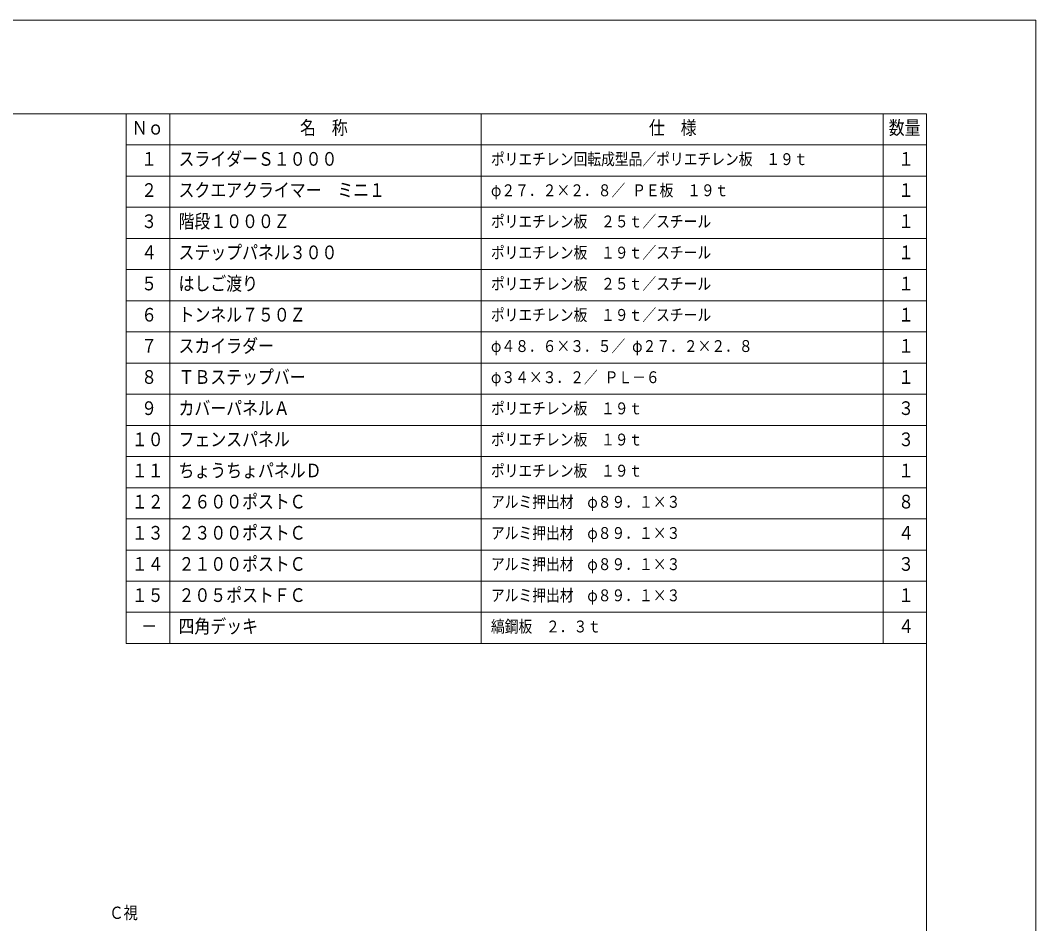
# Model space of a CAD drawing. Units: millimetres on the paper, scale 1:50. Extents: x 0 to 420, y -297 to 594.
# Drawn here: x 257 to 420, y 449 to 594 of the extents above; entities that cross this region are included whole.
import ezdxf
from ezdxf.enums import TextEntityAlignment as Align

# ---------------------------------------------------------------- set-up
doc = ezdxf.new("R2010")
doc.units = ezdxf.units.MM
for name, color, linetype, lineweight in [('DEFPOINTS_5', 7, 'Continuous', 9), ('LY_1', 7, 'Continuous', 9), ('LY_2', 7, 'Continuous', 18)]:
    doc.layers.add(name, color=color, linetype=linetype, lineweight=lineweight)
doc.styles.add('ＭＳ ゴシック', font='')
doc.styles.get('ＭＳ ゴシック').set_extended_font_data('MS Gothic')

msp = doc.modelspace()

# ---------------------------------------------------------------- linework, layer by layer
at = {"layer": 'DEFPOINTS_5'}
for p, q in [((420, 594), (0, 594)), ((420, 297), (420, 594))]:
    msp.add_line(p, q, dxfattribs=at)
at = {"layer": 'LY_1'}
for p, q in [((274, 579), (402.5, 579)), ((274, 494), (274, 579)), ((281, 494), (281, 579)), ((331, 494), (331, 579)), ((395.5, 494), (395.5, 579)), ((274, 574), (402.5, 574)), ((274, 569), (402.5, 569)), ((274, 564), (402.5, 564)), ((274, 559), (402.5, 559)), ((274, 554), (402.5, 554)), ((274, 549), (402.5, 549)), ((274, 544), (402.5, 544)), ((274, 539), (402.5, 539)), ((274, 534), (402.5, 534)), ((274, 529), (402.5, 529)), ((274, 524), (402.5, 524)), ((274, 519), (402.5, 519)), ((274, 514), (402.5, 514)), ((274, 509), (402.5, 509)), ((274, 504), (402.5, 504)), ((274, 499), (402.5, 499)), ((274, 494), (402.5, 494))]:
    msp.add_line(p, q, dxfattribs=at)
at = {"layer": 'LY_2', "lineweight": 9}
for p, q in [((402.5, 579), (17.5, 579)), ((402.5, 312), (402.5, 579))]:
    msp.add_line(p, q, dxfattribs=at)

# ---------------------------------------------------------------- texts
at = {"layer": 'LY_1', "style": 'ＭＳ ゴシック', "width": 0.85}
for s, height, p in [('Ｎｏ', 2.199, (274.917, 575)), ('名\u3000称', 2.199, (301.917, 575)), ('仕\u3000様', 2.199, (357.917, 575)), ('数量', 2.199, (396.417, 575)), ('１', 2.199, (276.417, 570)), ('スライダーＳ１０００', 2.199, (282.417, 570)), ('ポリエチレン回転成型品／ポリエチレン板\u3000１９ｔ', 1.906, (332.561, 570.2)), ('１', 2.199, (397.917, 570)), ('２', 2.199, (276.417, 565)), ('スクエアクライマー\u3000ミニ１', 2.199, (282.417, 565)), ('φ２７．２×２．８／ ＰＥ板\u3000１９ｔ', 1.906, (332.562, 565.2)), ('１', 2.199, (397.917, 565)), ('３', 2.199, (276.417, 560)), ('階段１０００Ｚ', 2.199, (282.417, 560)), ('ポリエチレン板\u3000２５ｔ／スチール', 1.906, (332.561, 560.2)), ('１', 2.199, (397.917, 560)), ('４', 2.199, (276.417, 555)), ('ステップパネル３００', 2.199, (282.417, 555)), ('ポリエチレン板\u3000１９ｔ／スチール', 1.906, (332.561, 555.2)), ('１', 2.199, (397.917, 555)), ('５', 2.199, (276.417, 550)), ('はしご渡り', 2.199, (282.417, 550)), ('ポリエチレン板\u3000２５ｔ／スチール', 1.906, (332.561, 550.2)), ('１', 2.199, (397.917, 550)), ('６', 2.199, (276.417, 545)), ('トンネル７５０Ｚ', 2.199, (282.417, 545)), ('ポリエチレン板\u3000１９ｔ／スチール', 1.906, (332.561, 545.2)), ('１', 2.199, (397.917, 545)), ('７', 2.199, (276.417, 540)), ('スカイラダー', 2.199, (282.417, 540)), ('φ４８．６×３．５／ φ２７．２×２．８', 1.906, (332.563, 540.2)), ('１', 2.199, (397.917, 540)), ('８', 2.199, (276.417, 535)), ('ＴＢステップバー', 2.199, (282.417, 535)), ('φ３４×３．２／ ＰＬ－６', 1.906, (332.563, 535.2)), ('１', 2.199, (397.917, 535)), ('カバーパネルＡ', 2.199, (282.417, 530)), ('ポリエチレン板\u3000１９ｔ', 1.906, (332.561, 530.2)), ('９', 2.199, (276.417, 530)), ('３', 2.199, (397.917, 530)), ('フェンスパネル', 2.199, (282.417, 525)), ('１０', 2.199, (274.917, 525)), ('ポリエチレン板\u3000１９ｔ', 1.906, (332.561, 525.2)), ('３', 2.199, (397.917, 525)), ('１１', 2.199, (274.917, 520)), ('ちょうちょパネルＤ', 2.199, (282.417, 520)), ('ポリエチレン板\u3000１９ｔ', 1.906, (332.561, 520.2)), ('１', 2.199, (397.917, 520)), ('１２', 2.199, (274.917, 515)), ('２６００ポストＣ', 2.199, (282.417, 515)), ('アルミ押出材\u3000φ８９．１×３', 1.906, (332.562, 515.2)), ('８', 2.199, (397.917, 515)), ('１３', 2.199, (274.917, 510)), ('２３００ポストＣ', 2.199, (282.417, 510)), ('アルミ押出材\u3000φ８９．１×３', 1.906, (332.562, 510.2)), ('４', 2.199, (397.917, 510)), ('１４', 2.199, (274.917, 505)), ('２１００ポストＣ', 2.199, (282.417, 505)), ('アルミ押出材\u3000φ８９．１×３', 1.906, (332.562, 505.2)), ('３', 2.199, (397.917, 505)), ('１５', 2.199, (274.917, 500)), ('２０５ポストＦＣ', 2.199, (282.417, 500)), ('アルミ押出材\u3000φ８９．１×３', 1.906, (332.562, 500.2)), ('１', 2.199, (397.917, 500)), ('四角デッキ', 2.199, (282.417, 495)), ('縞鋼板\u3000２．３ｔ', 1.906, (332.561, 495.2)), ('４', 2.199, (397.917, 495)), ('－', 2.199, (276.417, 495)), ('Ｃ視', 1.979, (271.298, 449.2))]:
    msp.add_text(s, height=height, dxfattribs=at).set_placement(p, align=Align.BOTTOM_LEFT)

doc.saveas('drawing.dxf')
